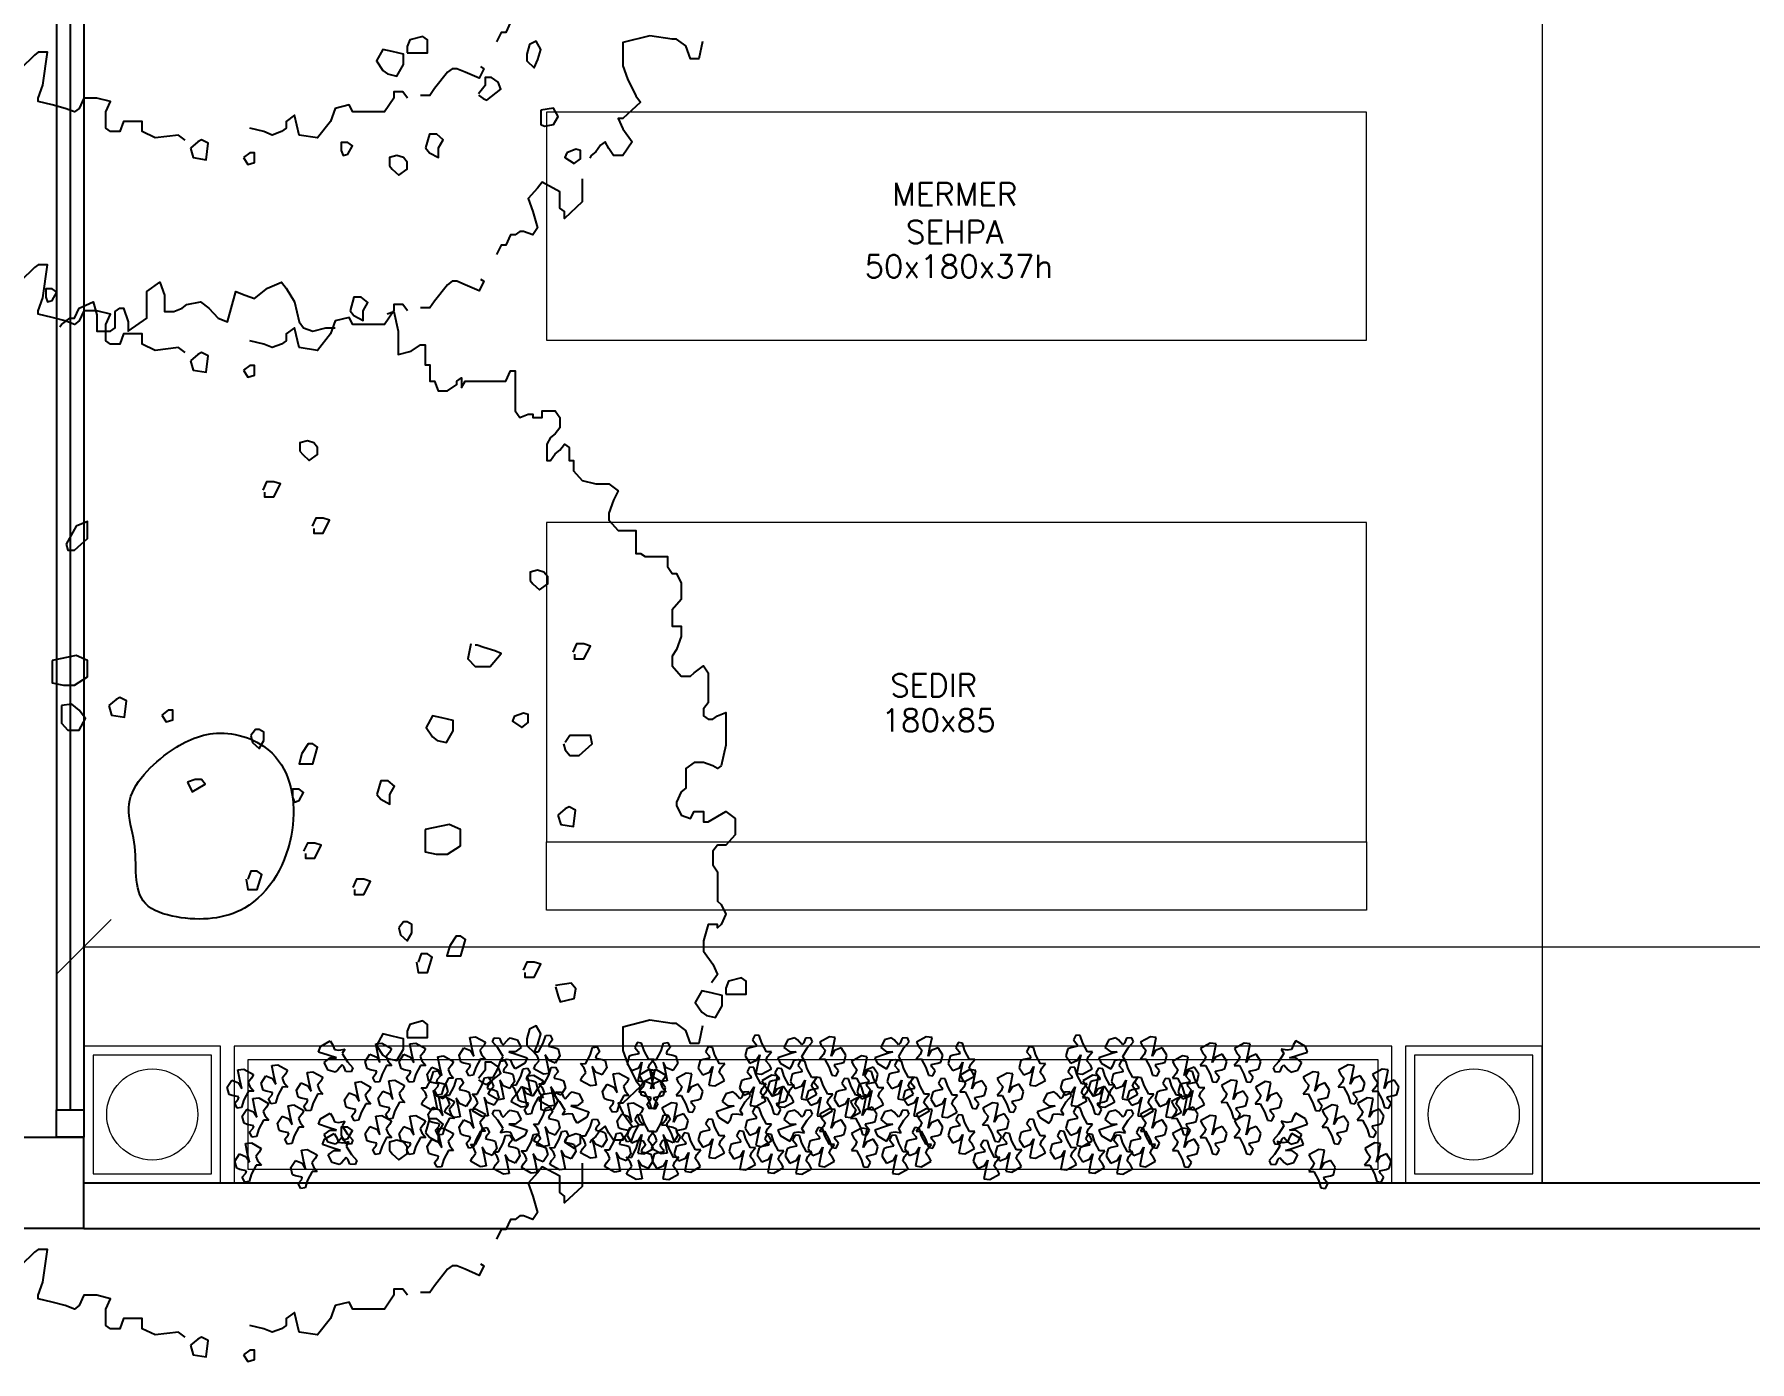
# Model space of a CAD drawing. Header units: centimetres. Extents: x 25718 to 30447, y -4730 to -3356.
# Drawn here: x 29584.1 to 29960.5, y -4699.9 to -4408.7 of the extents above; entities that cross this region are included whole.
import ezdxf
from ezdxf.enums import TextEntityAlignment as Align

# ---------------------------------------------------------------- set-up
doc = ezdxf.new("R2010")
doc.units = ezdxf.units.CM
doc.header["$PDMODE"] = 34
doc.linetypes.add('DUZ', pattern=[500, 500])
for name, color, linetype in [('HANE_cam', 1, 'Continuous'), ('HANE_duvar', 4, 'Continuous'), ('HANE_merdiven', 3, 'Continuous'), ('mn-yazı2', 11, 'Continuous')]:
    doc.layers.add(name, color=color, linetype=linetype)
doc.layers.add('HANE_tarama2', color=8, linetype='DUZ', lineweight=9)
doc.layers.add('mn-tefris', color=241, linetype='Continuous', lineweight=20)
doc.styles.add('DIM', font='romans.shx', dxfattribs={"width": 0.7})
doc.styles.add('gotic', font='romanstw.shx', dxfattribs={"width": 0.8})
doc.dimstyles.new('iç', dxfattribs={"dimscale": 0.2, "dimtxt": 60, "dimasz": 60, "dimexe": 15, "dimexo": 10, "dimgap": 18, "dimtad": 0, "dimdec": 0, "dimrnd": 0.5, "dimdsep": 46, "dimtxsty": 'DIM', "dimblk": 'OBLIQUE', "dimcen": 6, "dimdle": 1.25, "dimse1": 1, "dimse2": 1, "dimclrd": 256, "dimclrt": 2, "dimadec": 0, "dimazin": 0, "dimtfac": 1, "dimtdec": 0, "dimtix": 1, "dimtmove": 1, "dimatfit": 3, "dimldrblk": 'OBLIQUE', "dimfxl": 1, "dimtolj": 1, "dimlwd": -1, "dimarcsym": 0})

# ---------------------------------------------------------------- blocks, each defined once
blk = doc.blocks.new('_OBLIQUE')
at = {"color": 0, "linetype": 'ByBlock'}
blk.add_line((-0.5, -0.5), (0.5, 0.5), dxfattribs=at)
blk = doc.blocks.new('*D448')
at = {"layer": 'Defpoints', "color": 0, "transparency": 16777216}
for p in [(29594.95, -4608.87), (29594.95, -4660.64), (30374.95, -4660.64)]:
    blk.add_point(p, dxfattribs=at)
at = {"layer": 'HANE_tarama2', "transparency": 16777216}
for p, q in [((29594.7, -4608.87), (29970.55, -4608.87)), ((30375.2, -4608.87), (29999.35, -4608.87))]:
    blk.add_line(p, q, dxfattribs=at)
at = {"layer": 'HANE_tarama2', "transparency": 16777216, "xscale": 12, "yscale": 12, "zscale": 12, "rotation": 180}
blk.add_blockref('_OBLIQUE', (29594.95, -4608.87), dxfattribs=at)
at = {"layer": 'HANE_tarama2', "transparency": 16777216, "xscale": 12, "yscale": 12, "zscale": 12}
blk.add_blockref('_OBLIQUE', (30374.95, -4608.87), dxfattribs=at)
at = {"layer": 'HANE_tarama2', "color": 2, "transparency": 16777216, "insert": (29984.95, -4608.87), "char_height": 12, "attachment_point": 5, "style": 'DIM'}
blk.add_mtext('\\A1;780', dxfattribs=at)
blk = doc.blocks.new('BRANCHS', base_point=(1.4853, 0.588))
for p, q in [((1.5146, 0.6522), (1.4864, 0.6366)), ((1.5313, 0.6501), (1.5146, 0.6522)), ((1.5255, 0.6211), (1.5313, 0.6501)), ((1.4971, 0.6014), (1.4858, 0.588)), ((1.4864, 0.6366), (1.4921, 0.6254)), ((1.4921, 0.6254), (1.5019, 0.6135)), ((1.5019, 0.6135), (1.4971, 0.6014)), ((1.5199, 0.5964), (1.5255, 0.6211)), ((1.5292, 0.6122), (1.5199, 0.5964)), ((1.5487, 0.6203), (1.5292, 0.6122)), ((1.5622, 0.5996), (1.5487, 0.6203)), ((1.5568, 0.5791), (1.5622, 0.5996)), ((1.4858, 0.588), (1.5005, 0.5883)), ((1.5005, 0.5883), (1.5139, 0.5633)), ((1.5139, 0.5633), (1.5211, 0.5412)), ((1.5291, 0.572), (1.5482, 0.5759)), ((1.5308, 0.5654), (1.5291, 0.572)), ((1.5407, 0.5536), (1.5308, 0.5654)), ((1.5336, 0.5396), (1.5407, 0.5536)), ((1.5482, 0.5759), (1.5568, 0.5791)), ((1.5211, 0.5412), (1.5336, 0.5396))]:
    blk.add_line(p, q)

msp = doc.modelspace()

# ---------------------------------------------------------------- linework, layer by layer
for points in [[(29704.26, -4393.75), (29704.26, -4395.85), (29704.26, -4398.85), (29700.39, -4402.45), (29700.39, -4402.45), (29700.39, -4400.95), (29699.38, -4400.2), (29699.38, -4400.2), (29699.38, -4399.45), (29699.38, -4396.6), (29695.51, -4394.5), (29695.51, -4394.5), (29694.49, -4395.85), (29692.45, -4398.1), (29693.47, -4400.95), (29694.49, -4404.56), (29693.47, -4406.06), (29691.43, -4405.31), (29690.62, -4405.31), (29689.6, -4406.06), (29688.58, -4406.06), (29687.57, -4408.31), (29686.55, -4408.31), (29685.49, -4410.39)], [(29730.69, -4410.27), (29729.92, -4414.12), (29728.09, -4414.12), (29727.07, -4411.27), (29725.03, -4409.77), (29724.01, -4409.77), (29719.13, -4409.02), (29713.22, -4410.52), (29713.22, -4413.37), (29713.22, -4415.62), (29714.24, -4418.47), (29716.07, -4422.23), (29717.09, -4423.58), (29713.22, -4427.18), (29712.2, -4427.18), (29713.22, -4429.43), (29715.26, -4432.28), (29713.22, -4435.28), (29711.19, -4435.28), (29710.17, -4433.78), (29709.35, -4432.28), (29708.34, -4433.03), (29707.32, -4434.53), (29706.3, -4435.28), (29706.01, -4435.9)], [(29617.16, -4431.91), (29615.69, -4430.82), (29610.59, -4431.42), (29607.74, -4430.07), (29607.74, -4427.82), (29606.73, -4427.82), (29603.67, -4427.82), (29602.86, -4430.07), (29600.82, -4430.07), (29599.8, -4429.32), (29599.8, -4427.07), (29599.8, -4425.72), (29600.82, -4423.47), (29597.77, -4422.71), (29594.92, -4422.71), (29593.9, -4424.97), (29592.88, -4425.72), (29590.84, -4424.97), (29587.99, -4424.22), (29584.94, -4423.47), (29584.94, -4422.71), (29585.96, -4419.86), (29586.97, -4412.66), (29584.94, -4412.66), (29584.12, -4413.26), (29581.07, -4416.26)], [(29682.02, -4415.78), (29682.68, -4416.26), (29681.66, -4418.36), (29678.61, -4417.01), (29676.77, -4416.26), (29675.76, -4416.26), (29674.74, -4417.01), (29671.89, -4420.61), (29670.87, -4422.11), (29669.85, -4422.11), (29668.83, -4422.11)], [(29681.55, -4422.08), (29682.57, -4422.83), (29683.38, -4423.13), (29686.44, -4420.73), (29685.83, -4419.22), (29684.4, -4418.17), (29682.98, -4418.17), (29682.98, -4419.98), (29681.55, -4421.78)], [(29665.98, -4422.71), (29664.96, -4421.36), (29662.93, -4421.36), (29662.93, -4422.71), (29660.89, -4425.72), (29653.97, -4425.72), (29653.15, -4424.22), (29650.1, -4424.97), (29649.08, -4427.82), (29646.23, -4431.42), (29642.16, -4430.82), (29641.14, -4426.47), (29639.31, -4427.82), (29639.31, -4429.32), (29638.29, -4430.07), (29636.25, -4430.82), (29636.25, -4430.82), (29634.42, -4430.07), (29631.36, -4429.32)], [(29704.26, -4440.39), (29704.26, -4442.49), (29704.26, -4445.49), (29700.39, -4449.09), (29700.39, -4449.09), (29700.39, -4447.59), (29699.38, -4446.84), (29699.38, -4446.84), (29699.38, -4446.09), (29699.38, -4443.24), (29695.51, -4441.14), (29695.51, -4441.14), (29694.49, -4442.49), (29692.45, -4444.74), (29693.47, -4447.59), (29694.49, -4451.19), (29693.47, -4452.69), (29691.43, -4451.94), (29690.62, -4451.94), (29689.6, -4452.69), (29688.58, -4452.69), (29687.57, -4454.94), (29686.55, -4454.94), (29685.49, -4457.02)], [(29617.16, -4478.54), (29615.69, -4477.45), (29610.59, -4478.05), (29607.74, -4476.7), (29607.74, -4474.45), (29606.73, -4474.45), (29603.67, -4474.45), (29602.86, -4476.7), (29600.82, -4476.7), (29599.8, -4475.95), (29599.8, -4473.7), (29599.8, -4472.35), (29600.82, -4470.1), (29597.77, -4469.35), (29594.92, -4469.35), (29593.9, -4471.6), (29592.88, -4472.35), (29590.84, -4471.6), (29587.99, -4470.85), (29584.94, -4470.1), (29584.94, -4469.35), (29585.96, -4466.5), (29586.97, -4459.3), (29584.94, -4459.3), (29584.12, -4459.9), (29581.07, -4462.9)], [(29589.68, -4472.87), (29590.03, -4472.36), (29591.86, -4471.01), (29592.88, -4471.01), (29593.9, -4468.76), (29596.95, -4467.4), (29597.77, -4470.26), (29597.77, -4473.86), (29598.78, -4473.86), (29600.82, -4473.86), (29601.84, -4473.11), (29601.84, -4469.51), (29602.86, -4468.76), (29603.67, -4468.76), (29604.69, -4471.76), (29604.69, -4473.86), (29608.76, -4471.01), (29608.76, -4465.15), (29611.61, -4463.05), (29612.63, -4465.9), (29612.63, -4469.51), (29614.67, -4469.51), (29614.67, -4469.51), (29616.5, -4468.76), (29617.52, -4468), (29620.57, -4467.4), (29622.4, -4468.76), (29624.44, -4471.01), (29626.48, -4471.76), (29628.31, -4465.15), (29630.35, -4465.9), (29632.38, -4466.65), (29635.23, -4464.4), (29638.29, -4463.05), (29639.31, -4464.4), (29641.14, -4467.4), (29642.16, -4471.76), (29643.17, -4473.11), (29645.21, -4473.86), (29648.06, -4473.11), (29650.1, -4473.11)], [(29682.02, -4462.41), (29682.68, -4462.9), (29681.66, -4465), (29678.61, -4463.65), (29676.77, -4462.9), (29675.76, -4462.9), (29674.74, -4463.65), (29671.89, -4467.25), (29670.87, -4468.75), (29669.85, -4468.75), (29668.83, -4468.75)], [(29665.98, -4469.35), (29664.96, -4468), (29662.93, -4468), (29662.93, -4469.35), (29660.89, -4472.35), (29653.97, -4472.35), (29653.15, -4470.85), (29650.1, -4471.6), (29649.08, -4474.45), (29646.23, -4478.05), (29642.16, -4477.45), (29641.14, -4473.1), (29639.31, -4474.45), (29639.31, -4475.95), (29638.29, -4476.7), (29636.25, -4477.45), (29636.25, -4477.45), (29634.42, -4476.7), (29631.36, -4475.95)], [(29661.54, -4470.05), (29662.93, -4469.51), (29663.94, -4473.86), (29663.94, -4478.96), (29666.8, -4478.21), (29668.83, -4476.86), (29669.85, -4476.86), (29669.85, -4481.21), (29669.85, -4481.21), (29670.87, -4481.21), (29670.87, -4483.31), (29670.87, -4484.81), (29670.87, -4484.81), (29671.89, -4484.81), (29672.7, -4486.91), (29674.74, -4486.91), (29676.77, -4485.56), (29676.77, -4484.81), (29677.79, -4484.06), (29677.79, -4486.16), (29678.61, -4484.81), (29680.64, -4484.81), (29680.64, -4484.81), (29681.66, -4484.81), (29683.7, -4484.81), (29685.53, -4484.81), (29685.53, -4484.81), (29687.57, -4484.81), (29688.58, -4482.56), (29689.6, -4482.56), (29689.6, -4484.81), (29689.6, -4488.42), (29689.6, -4490.67), (29689.6, -4491.27), (29690.62, -4492.77), (29692.45, -4492.02), (29693.47, -4492.02), (29693.47, -4492.77), (29695.51, -4492.77), (29695.51, -4491.27), (29695.51, -4491.27), (29697.34, -4491.27), (29698.36, -4491.27), (29699.38, -4492.77), (29699.38, -4495.02), (29698.36, -4496.37), (29697.34, -4497.12), (29696.52, -4498.62), (29696.52, -4500.72), (29696.52, -4502.22), (29697.34, -4502.22), (29697.34, -4502.22), (29698.36, -4500.72), (29699.38, -4499.97), (29700.39, -4498.62), (29700.39, -4498.62), (29701.41, -4499.37), (29701.41, -4502.22), (29701.41, -4502.22), (29702.43, -4502.22), (29702.43, -4502.22), (29702.43, -4504.47), (29704.26, -4506.57), (29707.32, -4507.32), (29709.35, -4507.32), (29710.17, -4507.32), (29712.2, -4508.83), (29711.19, -4510.93), (29710.17, -4513.78), (29710.17, -4515.28), (29712.2, -4517.53), (29714.24, -4517.53), (29716.07, -4517.53), (29716.07, -4522.63), (29717.09, -4522.63), (29718.11, -4523.23), (29720.15, -4523.23), (29723, -4523.23), (29723, -4525.48), (29724.01, -4526.98), (29725.03, -4526.98), (29726.05, -4529.09), (29726.05, -4532.69), (29724.01, -4534.94), (29724.01, -4537.04), (29724.01, -4538.54), (29726.05, -4538.54), (29726.05, -4540.79), (29725.03, -4543.64), (29724.01, -4545.14), (29724.01, -4547.24), (29726.05, -4549.5), (29728.09, -4549.5), (29728.9, -4548.75), (29728.9, -4548.75), (29730.94, -4547.24), (29730.94, -4547.24), (29731.96, -4548.75), (29731.96, -4550.25), (29731.96, -4553.85), (29731.96, -4555.35), (29730.94, -4556.7), (29730.94, -4558.2), (29731.96, -4558.95), (29732.97, -4558.95), (29733.99, -4558.2), (29735.82, -4557.45), (29735.82, -4560.3), (29735.82, -4561.05), (29735.82, -4564.65), (29734.81, -4569.16), (29733.99, -4569.76), (29732.97, -4569.16), (29730.94, -4568.41), (29728.9, -4568.41), (29727.07, -4569.76), (29727.07, -4571.26), (29727.07, -4571.26), (29727.07, -4574.11), (29726.05, -4574.86), (29725.03, -4577.11), (29725.03, -4577.86), (29726.05, -4579.96), (29728.09, -4580.71), (29728.9, -4579.21), (29730.94, -4579.21), (29730.94, -4581.46), (29731.96, -4581.46), (29735.82, -4579.21), (29737.86, -4580.71), (29737.86, -4584.31), (29735.82, -4586.56), (29733.99, -4586.56), (29732.97, -4587.92), (29732.97, -4590.92), (29733.99, -4592.42), (29733.99, -4593.77), (29733.99, -4597.37), (29733.99, -4598.87), (29734.81, -4599.62), (29735.82, -4601.72), (29734.81, -4603.97), (29733.99, -4604.72), (29733.99, -4603.97), (29731.96, -4603.97), (29730.94, -4607.58), (29730.94, -4609.83), (29732.97, -4612.68), (29733.99, -4614.93), (29732.67, -4616.79)], [(29634.62, -4509.13), (29634.62, -4510.18), (29636.66, -4510.18), (29638.08, -4507.32), (29636.66, -4506.87), (29635.03, -4506.87), (29634.22, -4508.68)], [(29645.41, -4517.08), (29645.41, -4518.13), (29647.45, -4518.13), (29648.88, -4515.28), (29647.45, -4514.83), (29645.82, -4514.83), (29645.01, -4516.63)], [(29679.83, -4542.44), (29679.22, -4545.74), (29680.85, -4547.4), (29684.1, -4547.4), (29686.55, -4544.54), (29685.12, -4543.94), (29682.68, -4543.19), (29681.25, -4542.74), (29680.85, -4542.74)], [(29702.63, -4544.69), (29702.63, -4545.74), (29704.67, -4545.74), (29706.1, -4542.89), (29704.67, -4542.44), (29703.04, -4542.44), (29702.23, -4544.24)], [(29700.19, -4564.35), (29700.6, -4565.7), (29701.62, -4566.9), (29703.65, -4566.9), (29706.5, -4564.35), (29706.1, -4562.55), (29704.06, -4562.55), (29701.62, -4562.55), (29700.6, -4564.05)], [(29643.58, -4588.37), (29643.58, -4589.42), (29645.62, -4589.42), (29647.04, -4586.56), (29645.62, -4586.11), (29643.99, -4586.11), (29643.17, -4587.92)], [(29630.55, -4594.07), (29630.96, -4596.32), (29632.99, -4596.32), (29634.01, -4593.02), (29632.99, -4592.27), (29631.57, -4592.27), (29630.96, -4594.07)], [(29654.37, -4596.32), (29654.37, -4597.37), (29656.41, -4597.37), (29657.84, -4594.52), (29656.41, -4594.07), (29654.78, -4594.07), (29653.97, -4595.87)], [(29667.91, -4612.23), (29668.31, -4614.48), (29670.35, -4614.48), (29671.37, -4611.18), (29670.35, -4610.43), (29668.93, -4610.43), (29668.31, -4612.23)], [(29691.73, -4614.48), (29691.73, -4615.53), (29693.77, -4615.53), (29695.19, -4612.68), (29693.77, -4612.23), (29692.14, -4612.23), (29691.32, -4614.03)], [(29698.45, -4617.63), (29699.06, -4619.73), (29699.47, -4620.93), (29702.52, -4620.18), (29702.93, -4618.08), (29701.91, -4616.88), (29698.45, -4617.33)], [(29730.69, -4626.23), (29729.92, -4630.09), (29728.09, -4630.09), (29727.07, -4627.24), (29725.03, -4625.73), (29724.01, -4625.73), (29719.13, -4624.98), (29713.22, -4626.49), (29713.22, -4629.34), (29713.22, -4631.59), (29714.24, -4634.44), (29716.07, -4638.19), (29717.09, -4639.54), (29713.22, -4643.14), (29712.2, -4643.14), (29713.22, -4645.39), (29715.26, -4648.25), (29713.22, -4651.25), (29711.19, -4651.25), (29710.17, -4649.75), (29709.35, -4648.25), (29708.34, -4649), (29707.32, -4650.5), (29706.3, -4651.25), (29706.01, -4651.86)], [(29681.55, -4638.04), (29682.57, -4638.79), (29683.38, -4639.09), (29686.44, -4636.69), (29685.83, -4635.19), (29684.4, -4634.14), (29682.98, -4634.14), (29682.98, -4635.94), (29681.55, -4637.74)], [(29704.26, -4656.35), (29704.26, -4658.45), (29704.26, -4661.45), (29700.39, -4665.05), (29700.39, -4665.05), (29700.39, -4663.55), (29699.38, -4662.8), (29699.38, -4662.8), (29699.38, -4662.05), (29699.38, -4659.2), (29695.51, -4657.1), (29695.51, -4657.1), (29694.49, -4658.45), (29692.45, -4660.7), (29693.47, -4663.55), (29694.49, -4667.16), (29693.47, -4668.66), (29691.43, -4667.91), (29690.62, -4667.91), (29689.6, -4668.66), (29688.58, -4668.66), (29687.57, -4670.91), (29686.55, -4670.91), (29685.49, -4672.99)], [(29617.16, -4694.51), (29615.69, -4693.42), (29610.59, -4694.02), (29607.74, -4692.67), (29607.74, -4690.42), (29606.73, -4690.42), (29603.67, -4690.42), (29602.86, -4692.67), (29600.82, -4692.67), (29599.8, -4691.92), (29599.8, -4689.67), (29599.8, -4688.32), (29600.82, -4686.07), (29597.77, -4685.32), (29594.92, -4685.32), (29593.9, -4687.57), (29592.88, -4688.32), (29590.84, -4687.57), (29587.99, -4686.82), (29584.94, -4686.07), (29584.94, -4685.32), (29585.96, -4682.46), (29586.97, -4675.26), (29584.94, -4675.26), (29584.12, -4675.86), (29581.07, -4678.86)], [(29682.02, -4678.38), (29682.68, -4678.86), (29681.66, -4680.96), (29678.61, -4679.61), (29676.77, -4678.86), (29675.76, -4678.86), (29674.74, -4679.61), (29671.89, -4683.21), (29670.87, -4684.71), (29669.85, -4684.71), (29668.83, -4684.71)], [(29665.98, -4685.32), (29664.96, -4683.96), (29662.93, -4683.96), (29662.93, -4685.32), (29660.89, -4688.32), (29653.97, -4688.32), (29653.15, -4686.82), (29650.1, -4687.57), (29649.08, -4690.42), (29646.23, -4694.02), (29642.16, -4693.42), (29641.14, -4689.07), (29639.31, -4690.42), (29639.31, -4691.92), (29638.29, -4692.67), (29636.25, -4693.42), (29636.25, -4693.42), (29634.42, -4692.67), (29631.36, -4691.92)]]:
    msp.add_lwpolyline(points)
for points in [[(29665.87, -4412.77), (29667.91, -4412.77), (29670.35, -4412.77), (29670.35, -4409.92), (29669.33, -4409.17), (29666.48, -4409.92), (29665.87, -4411.42)], [(29692.14, -4413.07), (29692.14, -4414.57), (29693.77, -4416.07), (29694.58, -4414.27), (29695.19, -4412.02), (29694.18, -4410.22), (29692.75, -4410.97)], [(29660.58, -4416.67), (29661.6, -4417.42), (29663.63, -4417.87), (29665.06, -4415.32), (29665.06, -4413.07), (29662.61, -4412.47), (29660.58, -4412.02), (29659.15, -4414.57)], [(29695.19, -4425.38), (29695.19, -4428.53), (29696.01, -4428.83), (29698.04, -4428.53), (29699.06, -4426.73), (29698.04, -4424.93)], [(29618.33, -4433.67), (29618.94, -4435.77), (29621.79, -4436.22), (29622.2, -4432.62), (29620.78, -4431.87), (29619.96, -4432.32)], [(29651.41, -4434.23), (29651.82, -4435.28), (29652.84, -4434.98), (29653.86, -4433.18), (29652.84, -4432.43), (29651.41, -4432.43)], [(29669.94, -4433.63), (29670.76, -4434.68), (29672.79, -4435.73), (29672.79, -4433.63), (29673.81, -4431.83), (29672.39, -4430.63), (29670.76, -4430.63)], [(29700.9, -4434.68), (29700.49, -4435.73), (29702.52, -4437.08), (29703.95, -4436.03), (29703.95, -4434.23), (29702.93, -4433.93)], [(29629.94, -4435.77), (29630.96, -4437.27), (29632.38, -4436.82), (29632.38, -4434.72), (29631.36, -4434.72)], [(29662, -4437.53), (29662.61, -4438.28), (29664.04, -4439.64), (29665.87, -4438.28), (29665.87, -4436.78), (29665.06, -4435.73), (29663.63, -4435.28), (29662, -4435.73), (29662, -4435.73)], [(29586.57, -4466.35), (29586.97, -4467.4), (29587.99, -4467.1), (29589.01, -4465.3), (29587.99, -4464.55), (29586.57, -4464.55)], [(29653.36, -4469.36), (29654.17, -4470.41), (29656.21, -4471.46), (29656.21, -4469.36), (29657.23, -4467.55), (29655.8, -4466.35), (29654.17, -4466.35)], [(29618.33, -4480.31), (29618.94, -4482.41), (29621.79, -4482.86), (29622.2, -4479.26), (29620.78, -4478.51), (29619.96, -4478.96)], [(29629.94, -4482.41), (29630.96, -4483.91), (29632.38, -4483.46), (29632.38, -4481.36), (29631.36, -4481.36)], [(29642.36, -4500.12), (29642.97, -4500.87), (29644.4, -4502.22), (29646.23, -4500.87), (29646.23, -4499.37), (29645.41, -4498.32), (29643.99, -4497.87), (29642.36, -4498.32), (29642.36, -4498.32)], [(29591.05, -4520.53), (29591.45, -4521.88), (29592.88, -4521.88), (29595.73, -4519.33), (29595.73, -4515.58), (29593.29, -4516.63)], [(29692.86, -4528.49), (29693.47, -4529.24), (29694.9, -4530.59), (29696.73, -4529.24), (29696.73, -4527.74), (29695.91, -4526.68), (29694.49, -4526.23), (29692.86, -4526.68), (29692.86, -4526.68)], [(29587.99, -4546.04), (29587.99, -4551), (29590.44, -4551.45), (29592.88, -4551.45), (29595.73, -4549.65), (29595.73, -4546.04), (29593.29, -4544.99)], [(29600.41, -4555.95), (29601.02, -4558.05), (29603.87, -4558.5), (29604.28, -4554.9), (29602.86, -4554.15), (29602.04, -4554.6)], [(29590.03, -4555.95), (29590.03, -4559.85), (29591.45, -4561.35), (29593.9, -4561.35), (29595.32, -4558.8), (29593.9, -4557), (29592.27, -4555.65)], [(29612.02, -4558.05), (29613.04, -4559.55), (29614.46, -4559.1), (29614.46, -4557), (29613.45, -4557)], [(29671.48, -4562.85), (29672.5, -4563.6), (29674.53, -4564.05), (29675.96, -4561.5), (29675.96, -4559.25), (29673.52, -4558.65), (29671.48, -4558.2), (29670.05, -4560.75)], [(29689.4, -4558.35), (29688.99, -4559.4), (29691.03, -4560.75), (29692.45, -4559.7), (29692.45, -4557.9), (29691.43, -4557.6)], [(29631.57, -4562.55), (29631.98, -4564.05), (29633.4, -4565.4), (29634.42, -4563.6), (29634.42, -4561.8), (29633.4, -4561.2), (29632.59, -4561.2)], [(29642.77, -4566.45), (29642.16, -4568.71), (29644.19, -4568.71), (29645.21, -4568.71), (29646.23, -4565.1), (29645.21, -4564.35), (29644.19, -4564.35)], [(29617.72, -4572.76), (29618.74, -4574.86), (29621.59, -4573.21), (29620.78, -4572.16), (29619.35, -4572.16)], [(29659.26, -4575.46), (29660.08, -4576.51), (29662.11, -4577.56), (29662.11, -4575.46), (29663.13, -4573.66), (29661.7, -4572.46), (29660.08, -4572.46)], [(29640.73, -4576.06), (29641.14, -4577.11), (29642.16, -4576.81), (29643.17, -4575.01), (29642.16, -4574.26), (29640.73, -4574.26)], [(29698.97, -4579.96), (29699.58, -4582.06), (29702.43, -4582.51), (29702.84, -4578.91), (29701.41, -4578.16), (29700.6, -4578.61)], [(29669.85, -4583.11), (29669.85, -4588.07), (29672.29, -4588.52), (29674.74, -4588.52), (29677.59, -4586.72), (29677.59, -4583.11), (29675.14, -4582.06)], [(29664.04, -4604.72), (29664.45, -4606.22), (29665.87, -4607.58), (29666.89, -4605.77), (29666.89, -4603.97), (29665.87, -4603.37), (29665.06, -4603.37)], [(29675.24, -4608.63), (29674.63, -4610.88), (29676.66, -4610.88), (29677.68, -4610.88), (29678.7, -4607.28), (29677.68, -4606.53), (29676.66, -4606.53)], [(29730.53, -4623.18), (29731.55, -4623.93), (29733.58, -4624.38), (29735.01, -4621.83), (29735.01, -4619.58), (29732.57, -4618.98), (29730.53, -4618.53), (29729.11, -4621.08)], [(29735.82, -4619.28), (29737.86, -4619.28), (29740.3, -4619.28), (29740.3, -4616.43), (29739.29, -4615.68), (29736.44, -4616.43), (29735.82, -4617.93)], [(29665.87, -4628.74), (29667.91, -4628.74), (29670.35, -4628.74), (29670.35, -4625.88), (29669.33, -4625.13), (29666.48, -4625.88), (29665.87, -4627.39)], [(29692.14, -4629.04), (29692.14, -4630.54), (29693.77, -4632.04), (29694.58, -4630.24), (29695.19, -4627.99), (29694.18, -4626.19), (29692.75, -4626.94)], [(29660.58, -4632.64), (29661.6, -4633.39), (29663.63, -4633.84), (29665.06, -4631.29), (29665.06, -4629.04), (29662.61, -4628.44), (29660.58, -4627.99), (29659.15, -4630.54)], [(29695.19, -4641.34), (29695.19, -4644.49), (29696.01, -4644.79), (29698.04, -4644.49), (29699.06, -4642.69), (29698.04, -4640.89)], [(29651.41, -4650.2), (29651.82, -4651.25), (29652.84, -4650.95), (29653.86, -4649.15), (29652.84, -4648.4), (29651.41, -4648.4)], [(29669.94, -4649.6), (29670.76, -4650.65), (29672.79, -4651.7), (29672.79, -4649.6), (29673.81, -4647.8), (29672.39, -4646.6), (29670.76, -4646.6)], [(29662, -4653.5), (29662.61, -4654.25), (29664.04, -4655.6), (29665.87, -4654.25), (29665.87, -4652.75), (29665.06, -4651.7), (29663.63, -4651.25), (29662, -4651.7), (29662, -4651.7)], [(29700.9, -4650.65), (29700.49, -4651.7), (29702.52, -4653.05), (29703.95, -4652), (29703.95, -4650.2), (29702.93, -4649.9)], [(29618.33, -4696.27), (29618.94, -4698.37), (29621.79, -4698.82), (29622.2, -4695.22), (29620.78, -4694.47), (29619.96, -4694.92)], [(29629.94, -4698.37), (29630.96, -4699.87), (29632.38, -4699.42), (29632.38, -4697.32), (29631.36, -4697.32)]]:
    msp.add_lwpolyline(points, close=True)
at = {"layer": 'HANE_cam'}
for p, q in [((29588.95, -4208.64), (29588.95, -4644.64)), ((29591.95, -4208.64), (29591.95, -4644.64)), ((29594.95, -4208.64), (29594.95, -4644.64))]:
    msp.add_line(p, q, dxfattribs=at)
msp.add_lwpolyline([(29588.95, -4650.64), (29588.95, -4644.64), (29594.95, -4644.64), (29594.95, -4650.64)], close=True, dxfattribs=at)
at = {"layer": 'HANE_duvar'}
msp.add_line((29594.95, -4670.64), (29594.95, -4650.64), dxfattribs=at)
for points in [[(29008.47, -4650.64), (29594.95, -4650.64)], [(29594.95, -4670.64), (29005.87, -4670.64)]]:
    msp.add_lwpolyline(points, dxfattribs=at)
at = {"layer": 'HANE_merdiven'}
for points in [[(29594.95, -4670.64), (30384.95, -4670.64), (30384.95, -3406.64), (28499.95, -3406.64)], [(29594.95, -4660.64), (30374.95, -4660.64), (30374.95, -3416.64), (28499.95, -3416.64)]]:
    msp.add_lwpolyline(points, dxfattribs=at)
msp.add_open_spline([(29615.28, -4602.32), (29620.63, -4603.29), (29633.01, -4602.14), (29642.89, -4584.62), (29639.58, -4565.57), (29624.11, -4560.31), (29612.26, -4566.14), (29602.88, -4576.04), (29607.29, -4587.63), (29605.08, -4599.48), (29612.63, -4601.85), (29615.28, -4602.32)], degree=3, knots=[0, 0, 0, 0, 15.013975, 35.07915, 52.500176, 65.470334, 77.07362, 91.77991, 99.451542, 113.109003, 120.544462, 120.544462, 120.544462, 120.544462], dxfattribs=at)
at = {"layer": 'mn-tefris'}
for points in [[(29594.95, -4660.64), (29594.95, -4208.64), (29914.95, -4208.64), (29914.95, -4660.64)], [(29876.45, -4475.81), (29876.45, -4425.81), (29696.45, -4425.81), (29696.45, -4475.81)], [(29696.45, -4515.81), (29696.45, -4585.81), (29876.45, -4585.81), (29876.45, -4515.81)], [(29876.45, -4585.81), (29876.45, -4600.81), (29696.45, -4600.81), (29696.45, -4585.81)], [(29624.95, -4660.64), (29624.95, -4630.64), (29594.95, -4630.64), (29594.95, -4660.64)], [(29622.95, -4658.64), (29622.95, -4632.64), (29596.95, -4632.64), (29596.95, -4658.64)], [(29627.95, -4630.64), (29627.95, -4660.64), (29881.95, -4660.64), (29881.95, -4630.64)], [(29878.95, -4657.64), (29878.95, -4633.64), (29630.95, -4633.64), (29630.95, -4657.64)], [(29914.95, -4660.64), (29914.95, -4630.64), (29884.95, -4630.64), (29884.95, -4660.64)], [(29912.95, -4658.64), (29912.95, -4632.64), (29886.95, -4632.64), (29886.95, -4658.64)]]:
    msp.add_lwpolyline(points, close=True, dxfattribs=at)
for centre in [(29609.95, -4645.64), (29899.95, -4645.64)]:
    msp.add_circle(centre, 10, dxfattribs=at)

# ---------------------------------------------------------------- block references
for p, xscale, yscale, zscale, rotation in [((29652.26, -4631.28), -76.20000000008301, 76.20000000008301, 76.20000000008301, 59.99999999993), ((29686.35, -4633.89), -76.20000000008304, 76.20000000008304, 76.20000000008304, 239.99999999993), ((29693.57, -4631.92), -76.19999999988067, 76.19999999988067, 76.19999999988067, 180), ((29720.05, -4633.56), 76.19999999988067, 76.19999999988067, 76.19999999988067, 180), ((29719.42, -4633.56), -76.19999999988067, 76.19999999988067, 76.19999999988067, 180), ((29745.9, -4631.92), 76.19999999988067, 76.19999999988067, 76.19999999988067, 180), ((29753.12, -4633.89), 76.20000000008304, 76.20000000008304, 76.20000000008304, 120.00000000007), ((29774.35, -4633.89), 76.20000000008304, 76.20000000008304, 76.20000000008304, 120.00000000007), ((29790.48, -4633.56), 76.19999999988067, 76.19999999988067, 76.19999999988067, 180), ((29816.33, -4631.92), 76.19999999988067, 76.19999999988067, 76.19999999988067, 180), ((29823.56, -4633.89), 76.20000000008304, 76.20000000008304, 76.20000000008304, 120.00000000007), ((29857.65, -4631.28), 76.20000000008301, 76.20000000008301, 76.20000000008301, 300.00000000007), ((29683.61, -4637.52), -76.19999999988067, 76.19999999988067, 76.19999999988067, 180), ((29703.87, -4634.5), -76.19999999988067, 76.19999999988067, 76.19999999988067, 180), ((29735.61, -4634.5), 76.19999999988067, 76.19999999988067, 76.19999999988067, 180), ((29755.86, -4637.52), 76.19999999988067, 76.19999999988067, 76.19999999988067, 180), ((29777.09, -4637.52), 76.19999999988067, 76.19999999988067, 76.19999999988067, 180), ((29806.04, -4634.5), 76.19999999988067, 76.19999999988067, 76.19999999988067, 180), ((29826.3, -4637.52), 76.19999999988067, 76.19999999988067, 76.19999999988067, 180), ((29668.96, -4639.77), -76.19999999988067, 76.19999999988067, 76.19999999988067, 180), ((29680.13, -4641.18), -76.19999999988067, 76.19999999988067, 76.19999999988067, 180), ((29688.65, -4639.17), -76.19999999988067, 76.19999999988067, 76.19999999988067, 180), ((29694.78, -4638.93), -76.19999999988067, 76.19999999988067, 76.19999999988067, 180), ((29744.69, -4638.93), 76.19999999988067, 76.19999999988067, 76.19999999988067, 180), ((29750.83, -4639.17), 76.19999999988067, 76.19999999988067, 76.19999999988067, 180), ((29759.34, -4641.18), 76.19999999988067, 76.19999999988067, 76.19999999988067, 180), ((29770.51, -4639.77), 76.19999999988067, 76.19999999988067, 76.19999999988067, 180), ((29780.57, -4641.18), 76.19999999988067, 76.19999999988067, 76.19999999988067, 180), ((29815.13, -4638.93), 76.19999999988067, 76.19999999988067, 76.19999999988067, 180), ((29821.26, -4639.17), 76.19999999988067, 76.19999999988067, 76.19999999988067, 180), ((29829.77, -4641.18), 76.19999999988067, 76.19999999988067, 76.19999999988067, 180), ((29840.95, -4639.77), 76.19999999988067, 76.19999999988067, 76.19999999988067, 180), ((29674, -4641.42), -76.19999999988067, 76.19999999988067, 76.19999999988067, 180), ((29699.93, -4645.74), -76.20000000008304, 76.20000000008304, 76.20000000008304, 239.99999999993), ((29739.54, -4645.74), 76.20000000008304, 76.20000000008304, 76.20000000008304, 120.00000000007), ((29765.48, -4641.42), 76.19999999988067, 76.19999999988067, 76.19999999988067, 180), ((29786.7, -4641.42), 76.19999999988067, 76.19999999988067, 76.19999999988067, 180), ((29809.98, -4645.74), 76.20000000008304, 76.20000000008304, 76.20000000008304, 120.00000000007), ((29835.91, -4641.42), 76.19999999988067, 76.19999999988067, 76.19999999988067, 180), ((29652.26, -4647.12), -76.20000000008301, 76.20000000008301, 76.20000000008301, 59.99999999993), ((29686.35, -4649.73), -76.20000000008304, 76.20000000008304, 76.20000000008304, 239.99999999993), ((29693.57, -4647.75), -76.19999999988067, 76.19999999988067, 76.19999999988067, 180), ((29745.9, -4647.75), 76.19999999988067, 76.19999999988067, 76.19999999988067, 180), ((29753.12, -4649.73), 76.20000000008304, 76.20000000008304, 76.20000000008304, 120.00000000007), ((29774.35, -4649.73), 76.20000000008304, 76.20000000008304, 76.20000000008304, 120.00000000007), ((29816.33, -4647.75), 76.19999999988067, 76.19999999988067, 76.19999999988067, 180), ((29823.56, -4649.73), 76.20000000008304, 76.20000000008304, 76.20000000008304, 120.00000000007), ((29857.65, -4647.12), 76.20000000008301, 76.20000000008301, 76.20000000008301, 300.00000000007), ((29679.73, -4652.21), -76.19999999988067, 76.19999999988067, 76.19999999988067, 180), ((29703.87, -4650.33), -76.19999999988067, 76.19999999988067, 76.19999999988067, 180), ((29720.05, -4649.39), 76.19999999988067, 76.19999999988067, 76.19999999988067, 180), ((29719.42, -4649.39), -76.19999999988067, 76.19999999988067, 76.19999999988067, 180), ((29735.61, -4650.33), 76.19999999988067, 76.19999999988067, 76.19999999988067, 180), ((29759.74, -4652.21), 76.19999999988067, 76.19999999988067, 76.19999999988067, 180), ((29780.97, -4652.21), 76.19999999988067, 76.19999999988067, 76.19999999988067, 180), ((29790.48, -4649.39), 76.19999999988067, 76.19999999988067, 76.19999999988067, 180), ((29806.04, -4650.33), 76.19999999988067, 76.19999999988067, 76.19999999988067, 180), ((29830.17, -4652.21), 76.19999999988067, 76.19999999988067, 76.19999999988067, 180), ((29653.13, -4651.58), -76.20000000008301, 76.20000000008301, 76.20000000008301, 59.99999999993), ((29684.77, -4653.85), -76.19999999988067, 76.19999999988067, 76.19999999988067, 180), ((29690.9, -4653.61), -76.19999999988067, 76.19999999988067, 76.19999999988067, 180), ((29697.08, -4652.92), -76.19999999988067, 76.19999999988067, 76.19999999988067, 180), ((29709.13, -4653.38), -76.19999999988067, 76.19999999988067, 76.19999999988067, 180), ((29713.94, -4655.03), -76.19999999988067, 76.19999999988067, 76.19999999988067, 180), ((29725.53, -4655.03), 76.19999999988067, 76.19999999988067, 76.19999999988067, 180), ((29730.35, -4653.38), 76.19999999988067, 76.19999999988067, 76.19999999988067, 180), ((29742.4, -4652.92), 76.19999999988067, 76.19999999988067, 76.19999999988067, 180), ((29748.57, -4653.61), 76.19999999988067, 76.19999999988067, 76.19999999988067, 180), ((29754.7, -4653.85), 76.19999999988067, 76.19999999988067, 76.19999999988067, 180), ((29775.93, -4653.85), 76.19999999988067, 76.19999999988067, 76.19999999988067, 180), ((29795.96, -4655.03), 76.19999999988067, 76.19999999988067, 76.19999999988067, 180), ((29800.78, -4653.38), 76.19999999988067, 76.19999999988067, 76.19999999988067, 180), ((29812.83, -4652.92), 76.19999999988067, 76.19999999988067, 76.19999999988067, 180), ((29819, -4653.61), 76.19999999988067, 76.19999999988067, 76.19999999988067, 180), ((29825.14, -4653.85), 76.19999999988067, 76.19999999988067, 76.19999999988067, 180), ((29856.77, -4651.58), 76.20000000008301, 76.20000000008301, 76.20000000008301, 300.00000000007)]:
    msp.add_blockref('BRANCHS', p, dxfattribs=dict(xscale=xscale, yscale=yscale, zscale=zscale, rotation=rotation))
at = {"yscale": 76.19999999988067, "zscale": 76.19999999988067}
for p, xscale in [((29662.55, -4634.9), -76.19999999988067), ((29670, -4634.9), -76.19999999988067), ((29683.14, -4633.49), -76.19999999988067), ((29756.33, -4633.49), 76.19999999988067), ((29777.56, -4633.49), 76.19999999988067), ((29826.76, -4633.49), 76.19999999988067), ((29839.91, -4634.9), 76.19999999988067), ((29847.35, -4634.9), 76.19999999988067), ((29676.13, -4637.71), -76.19999999988067), ((29763.34, -4637.71), 76.19999999988067), ((29833.77, -4637.71), 76.19999999988067), ((29632.26, -4640.57), -76.19999999988067), ((29639.71, -4639.63), -76.19999999988067), ((29647.45, -4641.18), -76.19999999988067), ((29695.83, -4641.94), -76.19999999988067), ((29714.6, -4641.49), -76.19999999988067), ((29716.72, -4640.7), 76.19999999988067), ((29722.75, -4640.7), -76.19999999988067), ((29724.88, -4641.49), 76.19999999988067), ((29743.64, -4641.94), 76.19999999988067), ((29787.15, -4640.7), 76.19999999988067), ((29795.31, -4641.49), 76.19999999988067), ((29814.07, -4641.94), 76.19999999988067), ((29862.46, -4641.18), 76.19999999988067), ((29870.19, -4639.63), 76.19999999988067), ((29877.64, -4640.57), 76.19999999988067), ((29657.97, -4643.34), -76.19999999988067), ((29665.4, -4642.99), -76.19999999988067), ((29844.51, -4642.99), 76.19999999988067), ((29851.94, -4643.34), 76.19999999988067), ((29635.55, -4646.91), -76.19999999988067), ((29643.28, -4648.46), -76.19999999988067), ((29676.35, -4646.5), -76.19999999988067), ((29683.14, -4649.32), -76.19999999988067), ((29717.8, -4647.96), -76.19999999988067), ((29721.67, -4647.96), 76.19999999988067), ((29756.33, -4649.32), 76.19999999988067), ((29763.12, -4646.5), 76.19999999988067), ((29777.56, -4649.32), 76.19999999988067), ((29792.1, -4647.96), 76.19999999988067), ((29826.76, -4649.32), 76.19999999988067), ((29833.55, -4646.5), 76.19999999988067), ((29866.62, -4648.46), 76.19999999988067), ((29874.36, -4646.91), 76.19999999988067), ((29662.55, -4650.73), -76.19999999988067), ((29670, -4650.73), -76.19999999988067), ((29676.13, -4653.54), -76.19999999988067), ((29763.34, -4653.54), 76.19999999988067), ((29833.77, -4653.54), 76.19999999988067), ((29839.91, -4650.73), 76.19999999988067), ((29847.35, -4650.73), 76.19999999988067), ((29633.94, -4656.78), -76.19999999988067), ((29875.96, -4656.78), 76.19999999988067), ((29646.21, -4658.19), -76.19999999988067), ((29863.7, -4658.19), 76.19999999988067)]:
    msp.add_blockref('BRANCHS', p, dxfattribs=dict(at, xscale=xscale))

# ---------------------------------------------------------------- texts
at = {"layer": 'mn-yazı2', "style": 'gotic'}
for s, p in [('MERMER', (29786.08, -4443.8)), ('SEHPA', (29786.06, -4452.07)), ('50x180x37h', (29786.92, -4459.61)), ('SEDIR', (29781.43, -4551.52)), ('180x85', (29782.5, -4559.18))]:
    msp.add_text(s, height=5, dxfattribs=at).set_placement(p, align=Align.MIDDLE)

# ---------------------------------------------------------------- dimensions: what is measured, and where the dimension line sits
at = {"layer": 'HANE_tarama2'}
dim = msp.add_linear_dim(base=(29594.95, -4608.87), p1=(30374.95, -4660.64), p2=(29594.95, -4660.64), angle=180, dimstyle='iç', dxfattribs=at)
dim.commit()
dim.dimension.update_dxf_attribs({"geometry": '*D448', "text_midpoint": (29984.95, -4608.87)})

doc.saveas('drawing.dxf')
